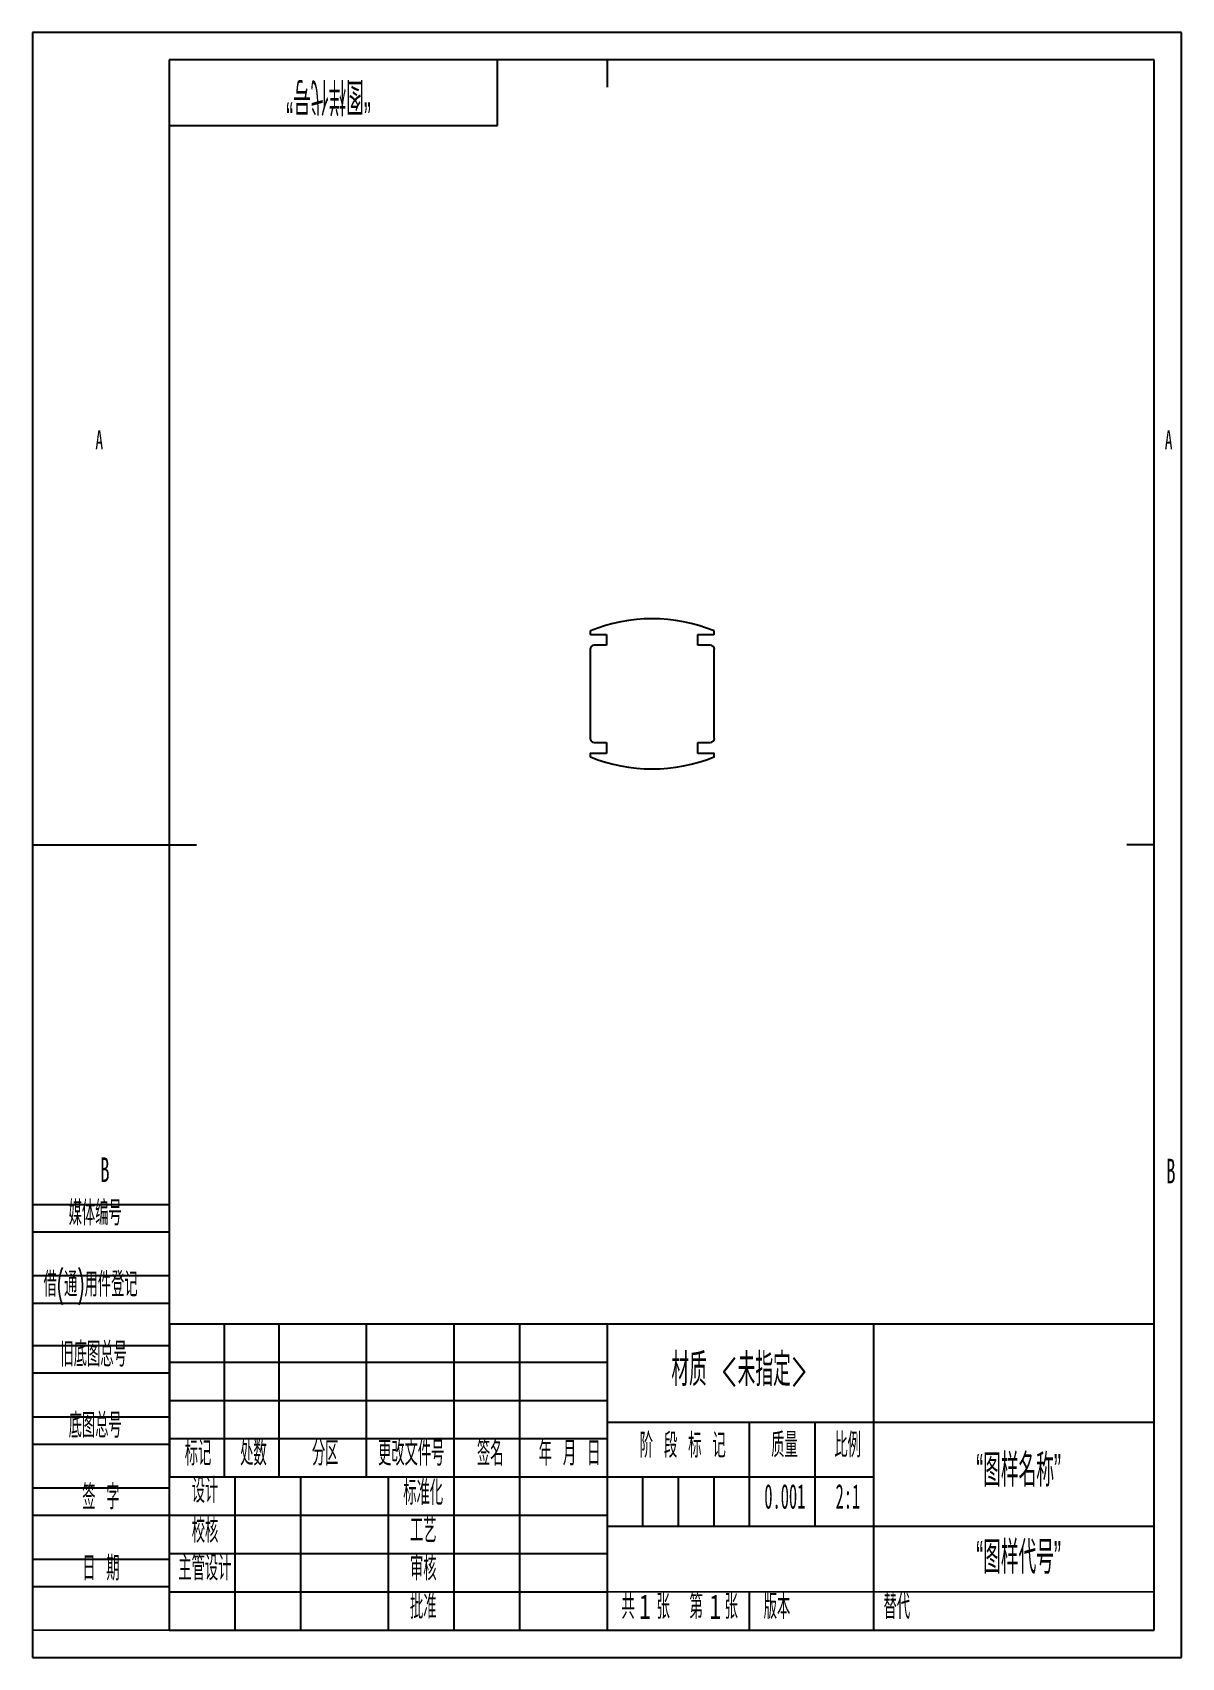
# Model space of a CAD drawing. Header units: millimetres. Extents: x 0 to 210, y 0 to 297.
import ezdxf

# ---------------------------------------------------------------- set-up
doc = ezdxf.new("R2010")
doc.units = ezdxf.units.MM
doc.layers.add('图框', color=7, linetype='Continuous')
doc.layers.add('尺寸', color=7, linetype='Continuous')
doc.styles.add('SLDTEXTSTYLE0', font='TXT', dxfattribs={"width": 0.49, "bigfont": 'bigfont'})
doc.styles.add('SLDTEXTSTYLE1', font='TXT', dxfattribs={"width": 0.494, "bigfont": 'bigfont'})
doc.styles.add('SLDTEXTSTYLE2', font='TXT', dxfattribs={"width": 0.494286, "bigfont": 'bigfont'})
doc.styles.add('SLDTEXTSTYLE3', font='TXT', dxfattribs={"width": 0.495, "bigfont": 'bigfont'})
doc.styles.add('SLDTEXTSTYLE4', font='TXT', dxfattribs={"width": 0.49})
doc.styles.add('SLDTEXTSTYLE5', font='TXT', dxfattribs={"width": 0.56})
doc.styles.add('SLDTEXTSTYLE6', font='TXT', dxfattribs={"width": 0.6})
doc.styles.add('SLDTEXTSTYLE7', font='TXT', dxfattribs={"width": 0.7})

msp = doc.modelspace()

# ---------------------------------------------------------------- linework, layer by layer
at = {"color": 7, "linetype": 'Continuous', "lineweight": 25}
for p, q in [((101.91, 187.57), (101.91, 187.07)), ((124.61, 187.07), (124.61, 187.57)), ((101.91, 184.24), (101.91, 168.01)), ((101.98, 187), (104.91, 187)), ((104.91, 185), (102.67, 185)), ((104.91, 187), (104.91, 185)), ((121.61, 187), (124.54, 187)), ((121.61, 185), (121.61, 187)), ((123.86, 185), (121.61, 185)), ((124.61, 168.01), (124.61, 184.24)), ((102.67, 167.25), (104.91, 167.25)), ((104.91, 167.25), (104.91, 165.25)), ((121.61, 167.25), (123.86, 167.25)), ((121.61, 165.25), (121.61, 167.25)), ((101.91, 165.18), (101.91, 164.68)), ((104.91, 165.25), (101.98, 165.25)), ((124.54, 165.25), (121.61, 165.25)), ((124.61, 164.68), (124.61, 165.18))]:
    msp.add_line(p, q, dxfattribs=at)
for centre, radius, start, end in [((101.98, 187.57), 0.07, 112.1405, 180), ((113.26, 159.85), 30, 67.8595, 112.1405), ((124.54, 187.57), 0.07, 0, 67.8595), ((101.98, 187.07), 0.07, 180, 270), ((102.67, 184.24), 0.758, 90, 180), ((123.86, 184.24), 0.758, 0, 90), ((124.54, 187.07), 0.07, 270, 0), ((102.67, 168.01), 0.758, 180, 270), ((123.86, 168.01), 0.758, 270, 0), ((101.98, 165.18), 0.07, 90, 180), ((101.98, 164.68), 0.07, 180, 247.8595), ((113.26, 192.4), 30, 247.8595, 292.1405), ((124.54, 165.18), 0.07, 0, 90), ((124.54, 164.68), 0.07, 292.1405, 0)]:
    msp.add_arc(centre, radius, start, end, dxfattribs=at)
at = {"layer": '图框'}
for p, q in [((210, 297), (0, 297)), ((0, 297), (0, 0)), ((210, 0), (210, 297)), ((0, 82.79), (25, 82.79)), ((0, 77.79), (25, 77.79)), ((0, 69.79), (25, 69.79)), ((0, 64.79), (25, 64.79)), ((25.01, 61.02), (25, 5.02)), ((0, 57), (25, 57)), ((25, 54), (105, 54)), ((0, 52), (25, 52)), ((25, 47), (105, 47)), ((0, 44), (25, 44)), ((0, 39), (25, 39)), ((111.5, 33), (111.5, 24)), ((118, 33), (118, 24)), ((124.5, 33), (124.5, 24)), ((0, 31), (25, 31)), ((0, 26), (25, 26)), ((0, 18), (25, 18)), ((0, 13), (25, 13)), ((0, 5.03), (25, 5.02)), ((153.69, 5), (153.69, 4.99)), ((0, 0), (210, 0))]:
    msp.add_line(p, q, dxfattribs=at)
at = {"layer": '图框', "lineweight": 25}
for p, q in [((205, 292), (25, 292)), ((25, 292), (25, 5)), ((85, 280), (85, 292)), ((105, 292), (105, 287)), ((205, 4.97), (205, 292)), ((25, 280), (85, 280)), ((0, 148.5), (30, 148.5)), ((205, 148.5), (200, 148.5)), ((25, 61), (205, 61)), ((35, 61), (35, 33)), ((45, 61), (45, 33)), ((61, 61), (61, 33)), ((77, 61), (77, 5)), ((89, 61), (89, 5)), ((105, 61), (105, 5)), ((153.69, 60.99), (153.69, 5)), ((105, 43), (205, 43)), ((131, 43), (131, 24)), ((143, 43), (143, 24)), ((25, 40), (105, 40)), ((25, 33), (105, 33)), ((37, 33), (37, 5)), ((49, 33), (49, 5)), ((65, 33), (65, 5)), ((105.01, 32.99), (153.69, 32.99)), ((25, 26), (105, 26)), ((105, 24), (205, 24)), ((25, 19), (105, 19)), ((25, 12.02), (105, 12.02)), ((105, 12.02), (205, 12.05)), ((131, 12.03), (131, 4.99)), ((25, 5.02), (205, 4.97))]:
    msp.add_line(p, q, dxfattribs=at)

# ---------------------------------------------------------------- texts
at = {"layer": '图框', "insert": (54.1, 282.31), "char_height": 6, "attachment_point": 2, "rotation": 180, "style": 'SLDTEXTSTYLE0'}
msp.add_mtext('\\M+18167图样\\M+191E3\\M+18D86\\M+18168', dxfattribs=at)
at = {"layer": '图框'}
for s, insert, char_height, attachment_point, style in [('A', (12.2, 224.3), 3.5, 2, 'SLDTEXTSTYLE6'), ('A', (207.65, 224.3), 3.5, 2, 'SLDTEXTSTYLE6'), ('B', (13.23, 91.41), 4.5, 2, 'SLDTEXTSTYLE5'), ('B', (208.06, 91.16), 4.5, 2, 'SLDTEXTSTYLE5'), ('\\M+1947D\\M+191CC编\\M+18D86', (6.61, 83.48), 4.5, 1, 'SLDTEXTSTYLE0'), ('\\M+18ED8(\\M+192CA)\\M+19770\\M+18C8F\\M+1936F记', (2.02, 70.45), 4.5, 1, 'SLDTEXTSTYLE0'), ('\\M+18B8C\\M+192EA图总\\M+18D86', (5.11, 57.68), 4.5, 1, 'SLDTEXTSTYLE0'), ('\\M+192EA图总\\M+18D86', (6.61, 44.66), 4.5, 1, 'SLDTEXTSTYLE0'), ('标记', (30.26, 39.58), 4.5, 2, 'SLDTEXTSTYLE0'), ('处\\M+19094', (40.38, 39.58), 4.5, 2, 'SLDTEXTSTYLE0'), ('\\M+195AA\\M+18BE6', (53.49, 39.58), 4.5, 2, 'SLDTEXTSTYLE0'), ('\\M+18D58\\M+189FC\\M+195B6\\M+18C8F\\M+18D86', (69.22, 39.58), 4.5, 2, 'SLDTEXTSTYLE0'), ('签\\M+196BC', (83.66, 39.58), 4.5, 2, 'SLDTEXTSTYLE0'), ('\\M+1944E \\M+18C8E \\M+193FA', (98.16, 39.58), 4.5, 2, 'SLDTEXTSTYLE1'), ('阶 \\M+19269 标 记', (118.84, 41.01), 4.5, 2, 'SLDTEXTSTYLE2'), ('质\\M+197CA', (137.44, 41.08), 4.5, 2, 'SLDTEXTSTYLE0'), ('\\M+194E4\\M+197E1', (148.98, 41.08), 4.5, 2, 'SLDTEXTSTYLE0'), ('设计', (31.53, 32.76), 4.5, 2, 'SLDTEXTSTYLE0'), ('标\\M+18F79\\M+189BB', (71.4, 32.38), 4.5, 2, 'SLDTEXTSTYLE0'), ('签 \\M+18E9A', (12.5, 31.58), 4.5, 2, 'SLDTEXTSTYLE0'), ('0.001', (137.5, 31.7), 4.5, 2, 'SLDTEXTSTYLE4'), ('2:1', (149.03, 31.7), 4.5, 2, 'SLDTEXTSTYLE4'), ('\\M+18D5A\\M+18A6A', (31.53, 25.49), 4.5, 2, 'SLDTEXTSTYLE0'), ('\\M+18D48艺', (71.42, 25.49), 4.5, 2, 'SLDTEXTSTYLE0'), ('\\M+193FA \\M+18AFA', (12.5, 18.56), 4.5, 2, 'SLDTEXTSTYLE0'), ('\\M+18EE5\\M+18AC7设计', (31.5, 18.58), 4.5, 2, 'SLDTEXTSTYLE0'), ('审\\M+18A6A', (71.42, 18.59), 4.5, 2, 'SLDTEXTSTYLE0'), ('\\M+194E1\\M+18F79', (71.42, 11.57), 4.5, 2, 'SLDTEXTSTYLE0'), ('\\M+18BA4  张', (112.07, 11.54), 4.5, 2, 'SLDTEXTSTYLE3'), ('\\M+191E6  张', (124.51, 11.54), 4.5, 2, 'SLDTEXTSTYLE3'), ('\\M+194C5\\M+1967B', (136.07, 11.54), 4.5, 2, 'SLDTEXTSTYLE0'), ('\\M+191D6\\M+191E3', (155.55, 11.54), 4.5, 1, 'SLDTEXTSTYLE0'), ('1', (110.85, 11.54), 4.5, 1, 'SLDTEXTSTYLE7'), ('1', (123.72, 11.54), 4.5, 1, 'SLDTEXTSTYLE7')]:
    msp.add_mtext(s, dxfattribs=dict(at, insert=insert, char_height=char_height, attachment_point=attachment_point, style=style))
at = {"layer": '尺寸', "char_height": 6, "attachment_point": 2, "style": 'SLDTEXTSTYLE0'}
for s, insert in [('\\M+18DDE质 <\\M+196A2\\M+18E77\\M+192E8>', (129.19, 55.61)), ('\\M+18167图样\\M+196BC\\M+18FCC\\M+18168', (180.22, 37.21)), ('\\M+18167图样\\M+191E3\\M+18D86\\M+18168', (180.22, 21.3))]:
    msp.add_mtext(s, dxfattribs=dict(at, insert=insert))

doc.saveas('drawing.dxf')
